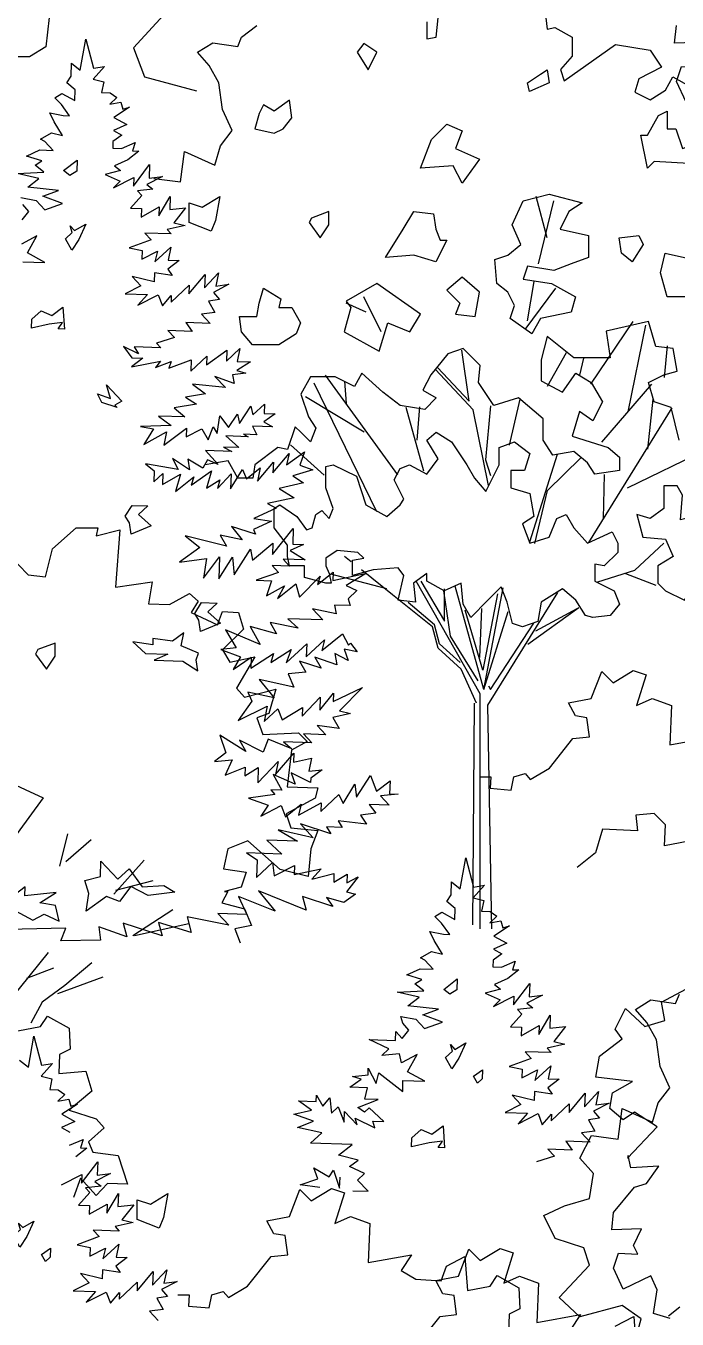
# Model space of a CAD drawing. Header units: inches. Extents: x -11 to 128, y 7 to 56.
# Drawn here: x 23.625 to 23.979, y 22.607 to 23.309 of the extents above; entities that cross this region are included whole.
import ezdxf

# ---------------------------------------------------------------- set-up
doc = ezdxf.new("R2010")
doc.units = ezdxf.units.IN
doc.header["$MEASUREMENT"] = 0
doc.layers.add('CAY', color=94, linetype='Continuous')
doc.layers.add('CAY-3', color=61, linetype='Continuous')
picture_1 = doc.add_image_def('image1.jpg', size_in_pixel=(1680, 1093))

# ---------------------------------------------------------------- blocks, each defined once
blk = doc.blocks.new('A$C76451831')
at = {"layer": 'CAY'}
for p, q in [((5943, 1269.4), (5949.7, 1306.8)), ((5949.7, 1306.8), (5958.9, 1271.5)), ((5931.9, 1262.1), (5932.4, 1277.9)), ((5932.4, 1277.9), (5943, 1269.4)), ((5972.1, 1273.8), (5958.5, 1258.4)), ((5958.9, 1271.5), (5972.1, 1273.8)), ((5926.6, 1254.1), (5931.9, 1262.1)), ((5936.7, 1245.6), (5926.6, 1254.1)), ((5958.5, 1258.4), (5971.5, 1255.2)), ((5971.5, 1255.2), (5968.8, 1242.2)), ((4269.3, 1246.1), (4228, 1201.2)), ((4594.3, 1214.4), (4596.6, 1237.6)), ((4725.9, 1244.3), (4728.3, 1223.9)), ((5912.4, 1236), (5920.7, 1241.1)), ((5920.7, 1241.1), (5936.3, 1232.4)), ((5936.3, 1232.4), (5936.7, 1245.6)), ((5968.8, 1242.2), (5979.2, 1241.8)), ((5987.1, 1236.1), (5978.7, 1228.2)), ((5979.2, 1241.8), (5987.1, 1236.1)), ((4358.8, 1214.4), (4377.3, 1228.2)), ((4582.9, 1232.9), (4582.9, 1212.1)), ((4728.3, 1223.9), (4737.7, 1225.8)), ((4737.7, 1225.8), (4758.6, 1214.4)), ((5920.2, 1227.6), (5912.4, 1236)), ((5930.2, 1214.1), (5920.2, 1227.6)), ((5978.7, 1228.2), (5991.9, 1230.5)), ((6002.6, 1224.7), (5983.6, 1212.2)), ((5991.9, 1230.5), (5994.4, 1222.3)), ((5994.4, 1222.3), (6002.6, 1224.7)), ((4305.7, 1196), (4324.2, 1207.4)), ((4324.2, 1207.4), (4354.1, 1203)), ((4354.1, 1203), (4358.8, 1214.4)), ((4582.9, 1212.1), (4594.3, 1214.4)), ((4749.1, 1161.4), (4811.2, 1205.4)), ((4758.6, 1214.4), (4758.6, 1191.2)), ((4811.2, 1205.4), (4852.9, 1198.3)), ((5906.3, 1217.6), (5922.5, 1214.3)), ((5911.3, 1206.6), (5906.3, 1217.6)), ((5921.6, 1190.3), (5911.3, 1206.6)), ((5922.5, 1214.3), (5930.2, 1214.1)), ((5983.6, 1212.2), (5999.1, 1203.5)), ((4228, 1201.2), (4241.6, 1166.4)), ((4319.5, 1179.8), (4305.7, 1196)), ((4758.6, 1191.2), (4744.4, 1175.1)), ((4852.9, 1198.3), (4866.7, 1177.9)), ((5894.8, 1185.8), (5908.2, 1193.5)), ((5908.2, 1193.5), (5921.6, 1190.3)), ((5993.3, 1190.6), (5982.6, 1182.8)), ((5999.1, 1203.5), (5983, 1196.4)), ((5983, 1196.4), (5993.3, 1190.6)), ((4331.3, 1159), (4319.5, 1179.8)), ((4744.4, 1175.1), (4749.1, 1161.4)), ((4866.7, 1177.9), (4839.1, 1163.7)), ((5900.1, 1182.9), (5894.8, 1185.8)), ((5910.1, 1172.2), (5900.1, 1182.9)), ((5982.6, 1182.8), (5982.3, 1175.1)), ((5982.3, 1175.1), (5992.7, 1174.7)), ((5992.7, 1174.7), (6009.3, 1181.8)), ((6009.3, 1181.8), (6006.2, 1171.5)), ((4241.6, 1166.4), (4304.1, 1149.3)), ((4335.6, 1126.7), (4331.3, 1159)), ((4839.1, 1163.7), (4834.4, 1147.6)), ((4871.4, 1149.9), (4880.4, 1166.1)), ((4880.4, 1166.1), (4901.2, 1154.7)), ((5878.2, 1165.1), (5894.3, 1172.7)), ((5896.6, 1159.5), (5878.2, 1165.1)), ((5888.2, 1154.3), (5896.6, 1159.5)), ((5894.3, 1172.7), (5910.1, 1172.2)), ((6000.4, 1160.8), (5984.3, 1153.7)), ((6013.9, 1171.3), (6000.4, 1160.8)), ((6006.2, 1171.5), (6013.9, 1171.3)), ((4834.4, 1147.6), (4852.9, 1138.5)), ((4852.9, 1138.5), (4871.4, 1149.9)), ((5866.6, 1144.2), (5898.8, 1145.8)), ((5893.1, 1138.3), (5866.6, 1144.2)), ((5898.8, 1145.8), (5888.2, 1154.3)), ((5991.8, 1148), (5973, 1143.2)), ((5973, 1143.2), (5991.3, 1134.9)), ((5984.3, 1153.7), (5991.8, 1148)), ((6007.4, 1128.9), (6026.9, 1154.9)), ((6026.9, 1154.9), (6026.3, 1138.6)), ((4347.4, 1101.2), (4335.6, 1126.7)), ((5879.6, 1127.9), (5893.1, 1138.3)), ((5916.6, 1123.9), (5879.6, 1127.9)), ((5983.3, 1127), (6007.8, 1139.3)), ((5991.3, 1134.9), (5983.3, 1127)), ((6007.8, 1139.3), (6007.4, 1128.9)), ((6042.3, 1140.8), (6023.3, 1131)), ((6023.3, 1131), (6030.9, 1125.3)), ((6026.3, 1138.6), (6042.3, 1140.8)), ((5435.2, 1102.7), (5443.6, 1115.3)), ((5443.6, 1115.3), (5470, 1100.6)), ((5871, 1115), (5889.4, 1111.7)), ((5873.4, 1106.8), (5871, 1115)), ((5889.4, 1111.7), (5899.9, 1100.4)), ((5897.8, 1116.8), (5916.6, 1123.9)), ((5921.5, 1107.8), (5897.8, 1116.8)), ((6017.4, 1117.6), (6003.8, 1102.2)), ((6030.9, 1125.3), (6012.2, 1123.3)), ((6012.2, 1123.3), (6017.4, 1117.6)), ((6037.9, 1092.9), (6051.8, 1116.4)), ((6051.8, 1116.4), (6051.3, 1100.6)), ((4333.2, 1082.7), (4347.4, 1101.2)), ((5407.8, 1097.4), (5435.2, 1102.7)), ((5470, 1100.6), (5471.1, 1075.2)), ((5864.5, 1085.8), (5864.9, 1096.7)), ((5864.9, 1096.7), (5872.8, 1088.2)), ((5872.8, 1088.2), (5880.8, 1098.4)), ((5880.8, 1098.4), (5873.4, 1106.8)), ((5899.9, 1100.4), (5921.5, 1107.8)), ((6003.8, 1102.2), (6016.9, 1101.8)), ((6016.5, 1091.4), (6038.3, 1103.8)), ((6016.9, 1101.8), (6016.5, 1091.4)), ((6038.3, 1103.8), (6037.9, 1092.9)), ((6051.3, 1100.6), (6070.4, 1102.6)), ((6070.4, 1102.6), (6056.2, 1084.5)), ((4326.6, 1059.5), (4333.2, 1082.7)), ((5420.6, 1053.6), (5427.3, 1091)), ((5427.3, 1091), (5436.5, 1055.8)), ((5856.5, 1075.7), (5832.8, 1086.9)), ((5832.8, 1086.9), (5864.5, 1085.8)), ((6069.6, 1081.4), (6048.2, 1076.7)), ((6056.2, 1084.5), (6069.6, 1081.4)), ((4284.9, 1039.1), (4289.6, 1076)), ((4289.6, 1076), (4326.6, 1059.5)), ((5458.4, 1068.9), (5457.3, 1045.7)), ((5471.1, 1075.2), (5458.4, 1068.9)), ((5848, 1067.8), (5856.5, 1075.7)), ((5869.4, 1069.8), (5848, 1067.8)), ((5871.7, 1058.8), (5869.4, 1069.8)), ((5890.7, 1069), (5871.7, 1058.8)), ((5879.1, 1048.1), (5890.7, 1069)), ((6028.7, 1064.2), (6002.1, 1054.3)), ((6053, 1071.1), (6021.3, 1072.2)), ((6021.3, 1072.2), (6028.7, 1064.2)), ((6048.2, 1076.7), (6053, 1071.1)), ((5410, 1062.2), (5420.6, 1053.6)), ((5449.8, 1058.1), (5436.1, 1042.7)), ((5436.5, 1055.8), (5449.8, 1058.1)), ((5457.3, 1045.7), (5490, 1048.9)), ((5490, 1048.9), (5497.4, 1024.6)), ((5831.4, 1044.3), (5831.6, 1052.5)), ((5831.6, 1052.5), (5841.4, 1033.6)), ((6002.1, 1054.3), (6017.8, 1051)), ((6017.8, 1051), (6017.5, 1040.6)), ((6017.5, 1040.6), (6036.4, 1050.3)), ((6033.2, 1037.3), (6052.4, 1055.2)), ((6036.4, 1050.3), (6033.2, 1037.3)), ((6052.4, 1055.2), (6049.1, 1039.5)), ((4252.7, 1043.4), (4284.9, 1039.1)), ((5436.1, 1042.7), (5449.1, 1039.5)), ((5449.1, 1039.5), (5446.4, 1026.4)), ((5809.5, 1029.2), (5823, 1039.2)), ((5812.7, 1042.3), (5831.4, 1044.3)), ((5823, 1039.2), (5812.7, 1042.3)), ((5841.4, 1033.6), (5844.6, 1046.6)), ((5844.6, 1046.6), (5873.3, 1024.3)), ((5873.3, 1024.3), (5873.7, 1037.4)), ((5873.7, 1037.4), (5900, 1036.5)), ((5900, 1036.5), (5879.1, 1048.1)), ((6062.7, 1039), (6048.8, 1028.6)), ((6049.1, 1039.5), (6062.7, 1039)), ((4728.3, 971.5), (4715.1, 1021.6)), ((5446.4, 1026.4), (5456.8, 1026.1)), ((5464.8, 1020.4), (5456.3, 1012.5)), ((5456.8, 1026.1), (5464.8, 1020.4)), ((5497.4, 1024.6), (5470, 1001.4)), ((5768.6, 1012.1), (5768.9, 1019.8)), ((5768.9, 1019.8), (5776.6, 1006.4)), ((5830.8, 1028.5), (5809.5, 1029.2)), ((5827.6, 1015), (5830.8, 1028.5)), ((6005.9, 1019.7), (6016.3, 1008.4)), ((6032.4, 1013.3), (6005.9, 1019.7)), ((6032.8, 1024.2), (6032.4, 1013.3)), ((6053.9, 1020.7), (6032.8, 1024.2)), ((6048.8, 1028.6), (6053.9, 1020.7)), ((6074.5, 998.7), (6093.9, 1022)), ((6093.3, 1005.7), (6110.2, 1024.2)), ((6093.9, 1022), (6093.3, 1005.7)), ((6110.2, 1024.2), (6107, 1008)), ((4717.8, 939.8), (4736.3, 1016.3)), ((5456.3, 1012.5), (5469.5, 1014.7)), ((5480.2, 1008.9), (5461.2, 996.5)), ((5469.5, 1014.7), (5472, 1006.5)), ((5470, 1001.4), (5502.7, 990.9)), ((5472, 1006.5), (5480.2, 1008.9)), ((5741.8, 996.7), (5763.2, 1001.4)), ((5747.3, 1012.8), (5768.6, 1012.1)), ((5763.2, 1001.4), (5747.3, 1012.8)), ((5776.6, 1006.4), (5785.1, 1016.5)), ((5785.1, 1016.5), (5787.1, 997.8)), ((5787.1, 997.8), (5795.1, 1005.7)), ((5795.1, 1005.7), (5802.6, 986.9)), ((5819.1, 1004.9), (5843.5, 1014.5)), ((5827.1, 999.2), (5819.1, 1004.9)), ((5832.7, 1004.4), (5827.1, 999.2)), ((5843.5, 1014.5), (5827.6, 1015)), ((5850.7, 987.9), (5832.7, 1004.4)), ((6016.3, 1008.4), (5997.4, 998.7)), ((6052.8, 988.6), (6074.8, 1009.1)), ((6074.8, 1009.1), (6074.5, 998.7)), ((6122.9, 1010.1), (6104, 1000.4)), ((6107, 1008), (6122.9, 1010.1)), ((5476.8, 987.8), (5460.6, 980.6)), ((5461.2, 996.5), (5476.8, 987.8)), ((5502.7, 990.9), (5512.2, 980.3)), ((5765.5, 988.2), (5741.8, 996.7)), ((5746.2, 980.7), (5765.5, 988.2)), ((5802.6, 986.9), (5803.1, 1000)), ((5803.1, 1000), (5818.4, 983.6)), ((5818.4, 983.6), (5815.9, 991.8)), ((5815.9, 991.8), (5839.5, 980.1)), ((5839.5, 980.1), (5837.1, 988.4)), ((5837.1, 988.4), (5850.7, 987.9)), ((5997.4, 998.7), (6024.1, 997.7)), ((6024.1, 997.7), (6012.8, 985)), ((6012.8, 985), (6037.3, 997.3)), ((6037.3, 997.3), (6042.2, 983.9)), ((6042.2, 983.9), (6053.1, 996.7)), ((6053.1, 996.7), (6052.8, 988.6)), ((6111.4, 992), (6098.2, 989.7)), ((6098.2, 989.7), (6105.9, 976.3)), ((6104, 1000.4), (6111.4, 992)), ((5460.6, 980.6), (5470.9, 974.8)), ((5512.2, 980.3), (5493.2, 963.4)), ((5775.4, 974.2), (5746.2, 980.7)), ((5761.9, 961.5), (5775.4, 974.2)), ((6105.9, 976.3), (6089.5, 974.1)), ((6089.5, 974.1), (6099.9, 962.9)), ((5470.3, 959), (5486.9, 966.1)), ((5491.5, 955.5), (5478, 945.1)), ((5486.9, 966.1), (5483.8, 955.8)), ((5483.8, 955.8), (5491.5, 955.5)), ((5493.2, 963.4), (5498.5, 950.8)), ((5812.1, 959.8), (5761.9, 961.5)), ((5795.8, 947.2), (5812.1, 959.8)), ((6070.5, 963.9), (6078.3, 953.2)), ((6099.9, 962.9), (6070.5, 963.9)), ((5485, 913.1), (5504.5, 939.2)), ((5498.5, 950.8), (5529.1, 946.6)), ((5504.5, 939.2), (5503.9, 922.9)), ((5529.1, 946.6), (5540.7, 911.8)), ((5819.6, 940.9), (5795.8, 947.2)), ((5808.9, 933.2), (5819.6, 940.9)), ((6056.8, 945.8), (6035.2, 938.9)), ((6078.3, 953.2), (6048.9, 954.2)), ((6048.9, 954.2), (6056.8, 945.8)), ((5460.9, 911.2), (5485.4, 923.5)), ((5485.4, 923.5), (5485, 913.1)), ((5519.9, 925), (5501, 915.3)), ((5503.9, 922.9), (5519.9, 925)), ((5770.8, 918.6), (5765.8, 931.9)), ((5765.8, 931.9), (5784.4, 920.9)), ((5784.4, 920.9), (5789.7, 928.8)), ((5789.7, 928.8), (5797.1, 907.3)), ((5827.2, 924.8), (5808.9, 933.2)), ((5818.7, 916.9), (5827.2, 924.8)), ((4701.9, 860.6), (4738.9, 910.7)), ((4704.6, 871.1), (4712.5, 918.7)), ((5483.7, 919.1), (5475.3, 895.9)), ((5502.7, 898.1), (5483.7, 919.1)), ((5508.5, 909.6), (5489.8, 907.5)), ((5489.8, 907.5), (5495.1, 901.9)), ((5501, 915.3), (5508.5, 909.6)), ((5516.4, 912.8), (5502.7, 898.1)), ((5540.7, 911.8), (5516.4, 912.8)), ((5749.2, 911.2), (5770.8, 918.6)), ((5773.1, 908.1), (5749.2, 911.2)), ((5797.1, 907.3), (5797.6, 920.4)), ((5831.4, 903.4), (5818.7, 916.9)), ((4509.3, 881.7), (4485.5, 892.2)), ((4527.8, 857.9), (4506.6, 900.2)), ((5495.1, 901.9), (5481.4, 886.5)), ((5515.5, 877.1), (5529.5, 900.7)), ((5529.5, 900.7), (5528.9, 884.8)), ((5812.9, 904), (5831.4, 903.4)), ((5481.4, 886.5), (5494.5, 886)), ((5494.1, 875.6), (5515.9, 888)), ((5494.5, 886), (5494.1, 875.6)), ((5515.9, 888), (5515.5, 877.1)), ((5528.9, 884.8), (5548, 886.9)), ((5548, 886.9), (5533.8, 868.8)), ((4781, 794.5), (4832.5, 870.4)), ((4850.9, 870.4), (4799.8, 858.6)), ((4826.2, 761), (4847.8, 865.6)), ((4860, 840.1), (4850.9, 870.4)), ((5547.3, 865.6), (5525.8, 860.9)), ((5525.8, 860.9), (5530.6, 855.3)), ((5533.8, 868.8), (5547.3, 865.6)), ((4728.3, 851.9), (4721.2, 824)), ((4760.5, 826.3), (4728.3, 851.9)), ((4799.8, 858.6), (4804.6, 826.3)), ((5506.3, 848.5), (5479.7, 838.5)), ((5498.9, 856.4), (5506.3, 848.5)), ((5530.6, 855.3), (5498.9, 856.4)), ((4608.4, 831), (4587.6, 805.5)), ((4626.9, 837.7), (4608.4, 831)), ((4634, 774), (4625.3, 835.7)), ((4647.3, 816.9), (4626.9, 837.7)), ((4728.6, 791.9), (4751.7, 832.8)), ((4880.8, 837.7), (4860, 840.1)), ((4870.1, 802.5), (4874.1, 840.9)), ((4885.5, 810.2), (4880.8, 837.7)), ((5479.7, 838.5), (5495.4, 835.2)), ((5495.4, 835.2), (5495.1, 824.8)), ((5495.1, 824.8), (5514, 834.6)), ((5510.8, 821.5), (5530, 839.5)), ((5514, 834.6), (5510.8, 821.5)), ((5530, 839.5), (5526.8, 823.7)), ((4595.8, 814.5), (4634, 774)), ((4645.4, 796.4), (4647.3, 816.9)), ((4721.2, 824), (4721.2, 798.4)), ((4804.6, 826.3), (4760.5, 826.3)), ((4768, 805.1), (4772.9, 825.9)), ((5540.3, 823.2), (5526.4, 812.8)), ((5526.8, 823.7), (5540.3, 823.2)), ((4442.1, 803.1), (4430.3, 782.3)), ((4472, 803.1), (4442.1, 803.1)), ((4547.7, 684.5), (4460.2, 805.1)), ((4495.2, 791.7), (4472, 803.1)), ((4504.2, 807.8), (4495.2, 791.7)), ((4529.8, 784.6), (4504.2, 807.8)), ((4587.6, 805.5), (4578.1, 787)), ((4638.7, 763.4), (4593.5, 812.2)), ((4721.2, 798.4), (4746.8, 784.6)), ((4746.8, 784.6), (4762.9, 807.8)), ((4762.9, 807.8), (4781.4, 796.4)), ((4850.9, 796.4), (4869.4, 805.5)), ((4869.4, 805.5), (4885.5, 810.2)), ((5510, 797.5), (5483.5, 803.9)), ((5483.5, 803.9), (5494, 792.7)), ((5510.4, 808.4), (5510, 797.5)), ((5531.5, 805), (5510.4, 808.4)), ((5526.4, 812.8), (5531.5, 805)), ((5552.1, 782.9), (5571.5, 806.3)), ((5570.9, 790), (5587.9, 808.4)), ((5571.5, 806.3), (5570.9, 790)), ((5587.9, 808.4), (5584.6, 792.2)), ((4522.3, 639.8), (4446.8, 795.6)), ((4485.8, 770.9), (4483.8, 797.9)), ((4550.6, 768.5), (4529.8, 784.6)), ((4578.1, 787), (4594.3, 777.9)), ((4663.8, 768.5), (4645.4, 796.4)), ((4781.4, 796.4), (4795.5, 773.2)), ((4794.3, 724.1), (4854.9, 794.5)), ((4857.6, 773.2), (4850.9, 796.4)), ((5494, 792.7), (5475, 782.9)), ((5475, 782.9), (5501.7, 782)), ((5530.4, 772.8), (5552.4, 793.3)), ((5552.4, 793.3), (5552.1, 782.9)), ((5600.5, 794.4), (5581.6, 784.6)), ((5581.6, 784.6), (5589, 776.2)), ((5584.6, 792.2), (5600.5, 794.4)), ((4430.3, 782.3), (4439.8, 754.7)), ((4507, 736.3), (4436.2, 779.1)), ((4580.5, 763.8), (4550.6, 768.5)), ((4571.1, 726.8), (4574.5, 766.9)), ((4594.3, 777.9), (4580.5, 763.8)), ((4659.9, 768.1), (4654, 702.8)), ((4693.7, 777.9), (4663.8, 768.5)), ((4682.7, 720.5), (4695.7, 776.4)), ((4723.6, 752.4), (4693.7, 777.9)), ((4795.5, 773.2), (4783.7, 750)), ((4850.1, 715.8), (4856.4, 776.4)), ((4878.5, 766.1), (4857.6, 773.2)), ((5501.7, 782), (5490.4, 769.2)), ((5490.4, 769.2), (5514.9, 781.5)), ((5514.9, 781.5), (5519.8, 768.2)), ((5519.8, 768.2), (5530.7, 781)), ((5530.7, 781), (5530.4, 772.8)), ((5589, 776.2), (5575.8, 773.9)), ((5575.8, 773.9), (5583.5, 760.5)), ((4439.8, 754.7), (4448.8, 741)), ((4579.1, 689), (4557.9, 766.3)), ((4657.5, 671.8), (4638.7, 763.4)), ((4723.6, 726.8), (4723.6, 752.4)), ((4767.6, 761.4), (4758.6, 731.5)), ((4783.7, 750), (4767.6, 761.4)), ((4778.7, 602.9), (4879.6, 765.8)), ((4887.9, 726.8), (4878.5, 766.1)), ((5583.5, 760.5), (5567.1, 758.4)), ((5567.1, 758.4), (5577.6, 747.1)), ((4423.7, 742.9), (4414.2, 715.4)), ((4430.3, 736.3), (4423.7, 742.9)), ((4442.1, 724.5), (4430.3, 736.3)), ((4448.8, 741), (4442.1, 724.5)), ((4458.8, 684.4), (4417.8, 720.8)), ((4735.4, 708.3), (4723.6, 726.8)), ((4758.6, 731.5), (4802.2, 717.8)), ((4402.8, 717.8), (4374.9, 696.9)), ((4414.2, 715.4), (4402.8, 717.8)), ((4707.6, 603.7), (4740.9, 709.9)), ((4728.7, 665.9), (4769.2, 705.2)), ((4760.5, 713.1), (4735.4, 708.3)), ((4777, 699.3), (4760.5, 713.1)), ((4802.2, 717.8), (4816, 706)), ((4816, 706), (4816, 689.9)), ((4825.4, 669), (4921.3, 715.4)), ((4342.7, 701.7), (4314.8, 696.9)), ((4354.1, 680.8), (4342.7, 701.7)), ((4374.9, 696.9), (4372.6, 680.8)), ((4654, 702.8), (4659.9, 684)), ((4786.1, 685.5), (4777, 699.3)), ((4816, 689.9), (4786.1, 685.5)), ((4372.6, 680.8), (4354.1, 680.8)), ((4796.7, 631.7), (4797.9, 685.1)), ((4713.4, 601.8), (4728.7, 665.9)), ((4834.4, 569.5), (4869.4, 602.2)), ((4491.5, 579.5), (4483.4, 586)), ((4534.5, 546.7), (4466.9, 564.4)), ((4541.2, 539.6), (4503.7, 569.7)), ((4789.6, 555.4), (4834.4, 569.5)), ((4823, 565.2), (4860, 551.4)), ((4647.3, 419.7), (4569.9, 556)), ((4575.8, 556.2), (4604.1, 507.8)), ((4651.6, 424.8), (4617.3, 549.9)), ((4651.6, 424.8), (4675, 548.1)), ((4589.9, 500.7), (4541.2, 539.6)), ((4602.9, 544.4), (4611.2, 489.7)), ((4604.1, 507.8), (4604.1, 546.7)), ((4668.2, 540.8), (4650.5, 448.4)), ((4656.8, 405.9), (4741.3, 542.4)), ((4592.3, 503.1), (4560.4, 530.2)), ((4650.5, 448.4), (4629.2, 520.8)), ((4646.9, 463.7), (4649.3, 523.1)), ((4651.6, 424.8), (4681.2, 519.2)), ((4705.1, 479.9), (4766.8, 524.3)), ((4714.5, 496), (4764.5, 523.1)), ((4596.6, 475.1), (4589.9, 500.7)), ((4598.2, 480.3), (4592.3, 503.1)), ((4659.9, 424.8), (4712.2, 505.4)), ((4611.2, 489.7), (4644.6, 435.4)), ((4624.5, 449.6), (4596.6, 475.1)), ((4623.3, 457.8), (4598.2, 480.3)), ((4643, 408.3), (4624.5, 449.6)), ((4657.5, 429.5), (4659.9, 424.8)), ((4638.3, 140.1), (4640.6, 408.3)), ((4647.3, 135.4), (4647.3, 419.7)), ((4661.5, 135.4), (4656.8, 405.9))]:
    blk.add_line(p, q, dxfattribs=at)
for points in [[(4953.2, 1099.5), (4933.2, 1105.8), (4937.4, 1134.3), (4930, 1151.2), (4896.3, 1135.4), (4884.7, 1160.7), (4891, 1178.6), (4914.2, 1177.5), (4908.9, 1188.1), (4918.4, 1208.1), (4882.5, 1207.1), (4884.7, 1228.2)], [(5397.2, 1673.2), (5420.4, 1649), (5441.5, 1646.9), (5450, 1680.6), (5478.4, 1705.9), (5504.8, 1705.9), (5502.7, 1696.5), (5531.2, 1703.8), (5525.9, 1634.2), (5570.2, 1640.6), (5566, 1614.2), (5591.3, 1613.1), (5615.5, 1626.8), (5626.1, 1617.3), (5617.7, 1603.6), (5649.3, 1588.9), (5655.6, 1604.7), (5674.6, 1603.6), (5680.9, 1583.6), (5655.6, 1558.3), (5664.1, 1543.5), (5694.7, 1549.8), (5672.5, 1511.9), (5682, 1501.3), (5720, 1510.8), (5711.5, 1481.3), (5696.8, 1476), (5704.1, 1456), (5747.4, 1458.1), (5757.9, 1447.5), (5738.9, 1437), (5733.7, 1392.7), (5770.6, 1391.6), (5767.4, 1379), (5732.6, 1360), (5737.9, 1343.1), (5770.6, 1340), (5762.2, 1317.8), (5759, 1284.1), (5725.2, 1292.5), (5686.2, 1327.3), (5662, 1317.8), (5656.7, 1293.6), (5684.1, 1289.3), (5677.8, 1271.4), (5657.7, 1266.1), (5662, 1266.1), (5654.6, 1252.4), (5682, 1245), (5690.4, 1225), (5670.4, 1220.8), (5676.7, 1203.9)], [(530, 749.3), (509.9, 755.6), (514.2, 784.1), (506.8, 800.9), (473, 785.1), (461.4, 810.4), (467.7, 828.4), (490.9, 827.3), (485.7, 837.9), (495.2, 857.9), (459.3, 856.8), (461.4, 877.9), (486.7, 908.5), (501.5, 912.7), (516.3, 933.8), (482.5, 931.7), (479.3, 946.5), (478.3, 943.3), (514.2, 981.3), (486.7, 999.2), (473, 989.7), (457.2, 1003.4), (460.4, 1022.4), (484.6, 1036.1), (440.3, 1041.4), (444.5, 1066.7), (472, 1087.8), (463.5, 1099.4), (476.2, 1124.7), (499.4, 1102.6), (523.6, 1110), (519.4, 1132.1), (549, 1147.9)], [(5467.9, 1335.7), (5458.4, 1296.7)], [(5496.4, 1328.4), (5465.8, 1302)], [(5560.7, 1304.1), (5523.8, 1263)], [(5571.3, 1278.8), (5525.9, 1267.2)], [(5595.5, 1244), (5547, 1212.3)], [(5614.5, 1227.1), (5549.1, 1212.3)], [(4094.4, 942.4), (4120.7, 941.5), (4099.8, 953.1), (4111.4, 974), (4092.5, 963.8)], [(4093.5, 993.3), (4101.6, 1003.4), (4094.2, 1011.8)], [(4091.7, 1020.1), (4110.2, 1016.7), (4120.7, 1005.5), (4142.2, 1012.9), (4118.5, 1021.8), (4137.3, 1028.9), (4100.3, 1032.9), (4113.8, 1043.3), (4087.3, 1049.2), (4119.5, 1050.8), (4109, 1059.4), (4117.3, 1064.5), (4098.9, 1070.1), (4115, 1077.7), (4130.9, 1077.2), (4120.8, 1088), (4115.5, 1090.9), (4128.9, 1098.6), (4142.4, 1095.4), (4132.1, 1111.6), (4127, 1122.6), (4143.2, 1119.4), (4150.9, 1119.1), (4141, 1132.6), (4133.1, 1141), (4141.4, 1146.2), (4157, 1137.5), (4157.5, 1150.6), (4147.3, 1159.1), (4152.6, 1167.1), (4153.1, 1182.9), (4163.7, 1174.4), (4170.5, 1211.8), (4179.7, 1176.6), (4192.9, 1178.8), (4179.2, 1163.4), (4192.2, 1160.3), (4189.5, 1147.2), (4199.9, 1146.8), (4207.9, 1141.1), (4199.4, 1133.3), (4212.7, 1135.5), (4215.1, 1127.3), (4223.3, 1129.7), (4204.3, 1117.2), (4219.9, 1108.5), (4203.8, 1101.4), (4214, 1095.6), (4203.3, 1087.8), (4203, 1080.1), (4213.4, 1079.7), (4230, 1086.9), (4226.9, 1076.5), (4234.6, 1076.3), (4221.1, 1065.9), (4205, 1058.7), (4212.5, 1053), (4193.8, 1048.2), (4212, 1039.9), (4204.1, 1032), (4228.5, 1044.3), (4228.1, 1033.9), (4247.6, 1060), (4247.1, 1043.7), (4263, 1045.8), (4244.1, 1036.1), (4251.6, 1030.3), (4232.9, 1028.3), (4238.2, 1022.7), (4224.5, 1007.3), (4237.6, 1006.8), (4237.3, 996.4), (4259, 1008.8), (4258.6, 997.9), (4272.6, 1021.5), (4272, 1005.6), (4291.1, 1007.7), (4276.9, 989.6), (4290.4, 986.4), (4268.9, 981.7), (4273.7, 976.1), (4242, 977.2), (4249.5, 969.2), (4222.8, 959.3), (4238.6, 956), (4238.2, 945.6), (4257.1, 955.4), (4254, 942.3), (4273.2, 960.2), (4269.9, 944.5), (4283.5, 944), (4269.5, 933.6), (4274.7, 925.7), (4253.5, 929.2), (4253.1, 918.3), (4226.6, 924.7), (4237.1, 913.4), (4218.2, 903.7), (4244.9, 902.7), (4233.5, 890), (4258, 902.3), (4263, 889), (4273.8, 901.7), (4273.5, 893.6), (4295.6, 914.1), (4295.2, 903.7), (4314.6, 927.1), (4314, 910.8), (4331, 929.2), (4327.7, 913), (4343.6, 915.2), (4324.7, 905.4), (4332.1, 897), (4318.9, 894.7), (4326.6, 881.3), (4310.2, 879.2), (4320.7, 867.9), (4291.3, 868.9), (4299.1, 858.2), (4269.6, 859.3), (4277.5, 850.8), (4256, 843.9), (4261.2, 838.3), (4229.1, 839.4), (4234.2, 831), (4215.9, 839.8), (4225.9, 826.3), (4239.5, 825.9), (4225.5, 815.5), (4260.6, 822.4), (4254.9, 814.4), (4273.8, 821.9), (4270.8, 813.9), (4297.8, 823.8), (4297.4, 810.2), (4316.6, 828.2), (4316.2, 817.7), (4340.9, 835.5), (4340.4, 822.3), (4356.8, 837.6), (4353.5, 821.9), (4369.8, 821.3), (4353.1, 811), (4363.9, 807.9), (4348, 805.8), (4349.9, 795.3), (4326.6, 803.8), (4339.3, 790.2), (4299.5, 794.3), (4315, 782.9), (4290.8, 778.7), (4304.1, 770.1), (4277.2, 765.6), (4290, 754.7), (4258.3, 755.8), (4273.8, 744.4), (4236.6, 743), (4252.3, 740.2), (4240.8, 721.6), (4268.1, 736.9), (4264.8, 720.7), (4292.2, 741.1), (4291.9, 730.6), (4310.8, 740.4), (4318.5, 727), (4324.5, 742.7), (4329.2, 734.8), (4332.6, 756), (4343, 742), (4354, 757.9), (4356.3, 747), (4370.2, 767.8), (4372.6, 757.3), (4386.6, 770), (4386.2, 759.1), (4399.3, 758.6), (4385.9, 748.7), (4396.1, 742.9), (4372.1, 743.7), (4377.2, 733.1), (4361.3, 733.7), (4366.6, 730.8), (4339.9, 731.7), (4355.3, 717.6), (4336.8, 718.2), (4347, 712.9), (4315.3, 714), (4330.6, 697.1), (4317.6, 703), (4311.9, 692.8), (4293.7, 703.8), (4295.9, 690.6), (4275.1, 704.5), (4282.3, 691.1), (4242.7, 697.9), (4253.3, 689.4), (4252.8, 676.3), (4263.6, 686.3), (4263.1, 673.2), (4284.9, 685.6), (4279.1, 664.5), (4301.1, 682.3), (4298, 672), (4322.6, 689.7), (4316.4, 668.6), (4332.6, 678.5), (4329.6, 668.1), (4346.1, 686.1), (4345.4, 667.6), (4359.8, 691.1), (4364.9, 680), (4381.2, 693.1), (4377.9, 676.9), (4397.3, 700.2), (4396.8, 687.1), (4416.2, 710.4), (4413, 696.9), (4434.9, 712.5), (4429.3, 696.4), (4445, 690.8), (4420.7, 683.5), (4433.6, 674.9), (4404.3, 668.2), (4422.5, 656.7), (4390.1, 650.1), (4400.8, 644.3), (4373.6, 631.7), (4394.8, 628.7), (4373.2, 618.6), (4375.7, 613), (4346.5, 622.2), (4359.6, 605.9), (4333, 611.8), (4340.7, 598.4), (4290.4, 611), (4308.5, 596.8), (4283.9, 579.1), (4316.2, 583.4), (4312.6, 559.5), (4332.1, 585.5), (4331.2, 558.8), (4348, 585), (4349.9, 563.6), (4369.6, 594.7), (4371.9, 581.4), (4396.6, 601.9), (4396.1, 588.3), (4421.2, 619.6), (4420.6, 601), (4433.7, 600.6), (4417.6, 593), (4435.8, 581.9), (4409.1, 582.8), (4416.9, 574.4), (4395.7, 575.2), (4403.5, 566.7), (4376.5, 557.2), (4395, 556.6), (4388.9, 538.2), (4410.7, 550.6), (4402.4, 535), (4424.3, 552.8), (4428.8, 536.8), (4453.7, 562.3), (4450.6, 551.9), (4469.7, 567.1), (4469.3, 556.7), (4510, 565.7), (4485.4, 550.7), (4498.4, 544.8), (4487.6, 534.8), (4490, 526.5), (4471, 527.2), (4473.4, 516.7), (4444.6, 522.7), (4457.2, 509.1), (4414.7, 510.6), (4427.4, 499.2), (4393.2, 505.9), (4400.9, 492.5), (4369.1, 501.3), (4381.4, 479.5), (4339.5, 497.3), (4352.3, 475.6), (4333.6, 473.5), (4357.4, 464.5), (4348.7, 449), (4370.5, 464.1), (4370, 450.9), (4397.4, 468.6), (4394.3, 457.8), (4418.8, 473.3), (4412.8, 457.1), (4437.7, 480.3), (4437.1, 464.5), (4459.1, 485), (4455.9, 472), (4480.7, 492.4), (4488.3, 478.5), (4490.7, 481.2), (4498.5, 470.5), (4482.7, 473.7), (4487.7, 460), (4471.7, 468.7), (4473.9, 455), (4447.5, 464.1), (4455.2, 450.7), (4428.8, 459.3), (4436.5, 445.9), (4415.1, 443.9), (4422.2, 427.8), (4380, 437), (4398.2, 415), (4366.3, 421.6), (4371.3, 411), (4354.7, 387.5), (4389.7, 404.9), (4386.3, 386.4), (4402.7, 401.7), (4407.7, 388.4), (4432.3, 403.4), (4431.9, 392.6), (4454, 415.8), (4453.4, 400), (4470, 420.7), (4469.7, 410.3), (4505.2, 427.6), (4477.4, 399.1), (4490.4, 396), (4469, 391.3), (4476.7, 377.8), (4450.1, 381.5), (4460.6, 370.2), (4433.8, 371.2), (4443.9, 360.4), (4409.5, 361.6), (4419.6, 353.1), (4391, 365), (4385, 349.3), (4356.1, 363.5), (4363.8, 350.1), (4332.7, 369.7), (4339.7, 348.2), (4326.2, 337.8), (4347.6, 339.7), (4338.8, 321.5), (4363.1, 331), (4362.7, 320.6), (4379, 330.5), (4378.3, 311.9), (4403.2, 337.8), (4400, 322), (4422.2, 348), (4421.8, 337.1), (4443.2, 341.8), (4440, 326.1), (4456.3, 327.8), (4442.4, 317.8), (4442.2, 312.4), (4418.6, 324.1), (4423.6, 310.3), (4397.2, 322.1), (4407.5, 303.2), (4394.3, 303.7), (4399.1, 298), (4367.2, 293.7), (4391, 285.2), (4382.3, 271.9), (4406.8, 284.6), (4411.8, 270.9), (4430.9, 286.1), (4427.7, 273), (4455, 287.9), (4454.6, 277.5), (4476.6, 298.1), (4481.7, 287), (4495.6, 310.5), (4497.8, 294.6), (4514.6, 320.8), (4522.1, 301.9), (4538.4, 314.5), (4537.8, 298.6), (4548.2, 298.3), (4526.8, 296.3), (4537.3, 285.1), (4513.3, 285.9), (4521.1, 275.2), (4502.5, 273.1), (4509.8, 262), (4475.5, 265.9), (4480.6, 258), (4461.6, 258.7), (4466.8, 250.4), (4430.1, 262.5), (4445.3, 245.7), (4403.1, 255.3), (4426.6, 241.3), (4389.5, 242.6), (4407.5, 225.7), (4364.9, 227.2), (4377.8, 219), (4377, 197.7), (4396.2, 215.6), (4398.4, 199.7), (4422.9, 212), (4422.5, 201.1), (4454.9, 208.2), (4443.6, 195.4), (4470.5, 202.2), (4470.2, 191.8), (4486.4, 201.6), (4486, 191.2), (4499.9, 198.4), (4485.6, 180.3), (4496.4, 177.2), (4482.5, 167.3), (4461.4, 173.5), (4469.1, 162.3), (4432.4, 174.5), (4436.8, 158), (4379.2, 181.3), (4399.6, 157), (4354.9, 174.5), (4365, 152.8), (4330.2, 154), (4343.3, 140), (4292.9, 149.9), (4297.7, 131.1), (4258.2, 142.9), (4262.6, 126.9), (4215.6, 142.2), (4220, 125.7), (4186, 137.8), (4188.1, 121.8), (4140.1, 120.8), (4146.1, 136.4), (4058.1, 134.1)], [(5444.7, 1192.3), (5399.3, 1136.4)], [(5497.4, 1179.7), (5464.7, 1152.2), (5437.3, 1132.2), (5423.6, 1106.9)], [(5451, 1173.3), (5418.3, 1160.7)], [(5456.3, 1142.7), (5511.1, 1162.8)], [(5963.8, 1034.3), (5959.1, 1042.6), (5969.8, 1050.4), (5969.4, 1039.5), (5963.8, 1034.3)], [(541.6, 763), (527.9, 752.4)], [(5441.4, 818.5), (5436.7, 826.9), (5447.4, 834.6), (5447, 823.8), (5441.4, 818.5)]]:
    blk.add_lwpolyline(points, dxfattribs=at)
for points in [[(5431.9, 1558.7), (5429.3, 1553.4), (5442.5, 1535), (5453, 1550.8), (5453, 1566.7)], [(5351.5, 1415.3), (5379.2, 1443), (5406.9, 1431.1), (5395, 1399.4), (5438.6, 1379.6), (5406.9, 1336.1), (5391, 1367.8), (5331.7, 1363.8)], [(4038.9, 1234.1), (4046.9, 1269.7), (4098.3, 1257.8), (4106.2, 1285.6), (4102.3, 1313.3), (4126, 1321.2), (4161.7, 1309.3), (4149.8, 1253.9), (4126, 1238), (4122.1, 1202.4), (4102.3, 1190.5), (4050.8, 1190.5)], [(4522.5, 1195.9), (4506.6, 1206.4), (4498.7, 1195.9), (4511.9, 1174.8)], [(4720.4, 1169.5), (4728.3, 1174.8), (4731, 1158.9), (4707.2, 1148.4), (4704.6, 1158.9)], [(5922.9, 1147.7), (5939.2, 1160.3), (5938.7, 1147.1), (5930.4, 1142)], [(4419.5, 1116.7), (4416.9, 1137.8), (4398.4, 1124.6), (4385.2, 1132.5), (4380, 1122), (4374.7, 1103.5), (4398.4, 1098.2), (4409, 1103.5)], [(4862.9, 1119.3), (4873.5, 1124.6), (4873.5, 1103.5), (4884.1, 1103.5), (4892, 1079.7), (4907.8, 1085), (4899.9, 1061.2), (4857.7, 1063.9), (4849.7, 1055.9), (4841.8, 1095.6), (4849.7, 1095.6)], [(4588.5, 1090.3), (4606.9, 1108.8), (4625.4, 1100.8), (4617.5, 1079.7), (4646.5, 1066.5), (4625.4, 1037.5), (4614.9, 1058.6), (4575.3, 1055.9)], [(5925, 1065.1), (5933.4, 1073), (5931, 1080.8), (5936.2, 1075.1), (5949.6, 1082.8), (5941.3, 1064.5), (5932.7, 1051.7)], [(4143.6, 1052.7), (4159.9, 1065.3), (4159.5, 1052.2), (4151.1, 1047)], [(4295.5, 989.9), (4295.5, 1013.7), (4311.3, 1008.4), (4332.5, 1021.6), (4327.2, 992.6), (4321.9, 979.4)], [(4709.9, 855.3), (4683.5, 873.8), (4688.8, 889.6), (4680.8, 905.5), (4667.6, 916), (4665, 945.1), (4680.8, 950.3), (4696.7, 963.5), (4686.1, 987.3), (4699.3, 1016.3), (4731, 1024.3), (4770.6, 1013.7), (4754.7, 1003.1), (4744.2, 982), (4778.5, 974.1), (4778.5, 947.7), (4757.4, 939.8), (4736.3, 931.9), (4704.6, 937.1), (4699.3, 921.3), (4733.6, 916), (4762.7, 900.2), (4757.4, 881.7), (4720.4, 873.8)], [(4443.3, 995.2), (4440.7, 989.9), (4453.9, 971.5), (4464.4, 987.3), (4464.4, 1003.1)], [(4554.1, 982), (4567.3, 1003.1), (4591.1, 1000.5), (4593.7, 982), (4599, 968.8), (4606.9, 968.8), (4593.7, 942.4), (4567.3, 950.3), (4533, 947.7)], [(4145.7, 970.1), (4154.1, 978), (4151.7, 985.8), (4156.9, 980.2), (4170.4, 987.9), (4162, 969.6), (4153.4, 956.7)], [(4865.6, 929.2), (4870.9, 953), (4905.2, 945.1), (4910.4, 963.5), (4907.8, 982), (4923.6, 987.3), (4947.4, 979.4), (4939.5, 942.4), (4923.6, 931.9), (4921, 908.1), (4907.8, 900.2), (4873.5, 900.2)], [(4818.1, 953), (4815.4, 971.5), (4839.2, 974.1), (4844.5, 963.5), (4831.3, 942.4)], [(5923.9, 955.9), (5916.2, 956.2), (5921.4, 964.1), (5905.5, 962), (5884.1, 957.3), (5884.4, 968.1), (5895.7, 978.2), (5908.6, 972.3), (5922.1, 982.7)], [(4641.2, 876.4), (4646.5, 905.5), (4625.4, 923.9), (4606.9, 908.1), (4622.8, 892.2), (4617.5, 879)], [(4403.7, 887), (4419.5, 887), (4430.1, 868.5), (4424.8, 855.3), (4403.7, 842.1), (4372, 842.1), (4358.8, 857.9), (4356.2, 876.4), (4377.3, 876.4), (4380, 892.2), (4385.2, 910.7), (4406.4, 897.5)], [(4562.1, 857.9), (4575.3, 879), (4522.5, 916), (4485.5, 894.9), (4490.8, 887), (4482.9, 857.9), (4525.1, 834.2), (4535.7, 868.5)], [(5552.4, 869.2), (5552.4, 892.9), (5568.2, 887.7), (5589.3, 900.9), (5584, 871.8), (5578.8, 858.6)], [(4144.6, 860.9), (4136.9, 861.2), (4142.2, 869.2), (4126.3, 867), (4104.8, 862.3), (4105.2, 873.2), (4116.4, 883.2), (4129.3, 877.3), (4142.8, 887.7)], [(5402.6, 849.4), (5411, 857.2), (5408.6, 865), (5413.8, 859.4), (5427.2, 867.1), (5418.9, 848.8), (5410.3, 835.9)], [(4208.2, 766.2), (4189.8, 772.3), (4184.7, 782.9), (4200.4, 776.9), (4195.5, 793.4), (4213.9, 773.7), (4205.6, 769)], [(4499.5, 590.8), (4474.4, 593.1), (4460.6, 583.7), (4460.6, 574.6), (4464.9, 565.2), (4467.3, 553.8), (4460.6, 553.8), (4435.1, 560.5), (4435.1, 574.6), (4416.6, 574.6), (4414.2, 586), (4414.2, 599.8), (4398.1, 620.6), (4398.1, 643.8), (4405.2, 648.6), (4425.6, 634.4), (4437.4, 618.3), (4444.1, 620.6), (4448.8, 636.8), (4455.9, 641.5), (4464.9, 632), (4469.6, 643.8), (4460.6, 669), (4460.6, 694.6), (4469.6, 696.9), (4497.6, 683.2), (4509, 648.6), (4534.5, 634.4), (4550.6, 648.6), (4554.9, 655.2), (4543.5, 678.5), (4550.6, 692.2), (4562, 696.9), (4582.9, 685.5), (4596.6, 704), (4582.9, 726.8), (4594.3, 736.3), (4612.7, 724.5), (4631.2, 696.9), (4640.6, 680.8), (4654.4, 664.7), (4670.5, 696.9), (4670.5, 717.8), (4689, 724.5), (4707.5, 710.7), (4700.8, 689.9), (4684.3, 689.9), (4684.3, 669), (4707.5, 662.3), (4712.2, 634.4), (4698.4, 625.4), (4707.5, 602.2), (4730.7, 609.2), (4740.1, 632), (4751.5, 636.8), (4760.5, 620.6), (4777, 602.2), (4806.9, 615.9), (4814, 602.2), (4814, 590.8), (4797.5, 574.6), (4786.1, 576.6), (4786.1, 556.2), (4809.3, 544.4), (4816, 528.2), (4804.6, 514.5), (4783.7, 512.1), (4774.7, 514.5), (4762.9, 533), (4746.8, 546.7), (4721.2, 530.6), (4716.9, 507.4), (4698.4, 500.7), (4686.6, 505), (4679.9, 530.6), (4672.9, 549.1), (4656.8, 533), (4635.9, 512.1), (4626.9, 528.2), (4624.5, 553.8), (4603.7, 544.4), (4582.9, 556.2), (4582.9, 565.2), (4566.7, 553.8), (4569.1, 530.6), (4548.3, 533), (4554.9, 562.8), (4548.3, 572.3), (4518, 569.9), (4492.8, 562.8), (4492.8, 581.3), (4506.6, 583.7)], [(4892.2, 660), (4885.5, 671.4), (4869.4, 671.4), (4869.4, 643.8), (4852.9, 632), (4836.8, 636.8), (4843.9, 609.2), (4871.4, 606.9), (4880.8, 586), (4862.3, 574.6), (4862.3, 553.8), (4871.4, 544.4), (4894.6, 533), (4906.4, 551.4), (4899.3, 576.6), (4931.5, 583.7), (4945.3, 597.4), (4922.5, 613.6), (4915.4, 636.8), (4889.8, 630.1)], [(4223.4, 626.6), (4218.2, 634.5), (4226.4, 647.8), (4245.4, 647.1), (4234.2, 636.7), (4249.6, 623), (4225.2, 612.9)], [(4307.3, 508.9), (4302.2, 516.8), (4310.3, 530.1), (4329.4, 529.4), (4318.1, 518.9), (4333.5, 505.2), (4309.1, 495.2)], [(4303.8, 461), (4306.8, 469), (4285.8, 477.9), (4289, 493.7), (4275.1, 483.3), (4251.6, 486.8), (4251.4, 479.1), (4227.5, 482.7), (4242.8, 468.5), (4269.5, 467.6), (4253, 460.5), (4287.8, 459.2), (4306, 447.7)], [(4174.2, 178.1), (4169.4, 194.1), (4188.1, 198.9), (4188.8, 217.4), (4209.3, 195.4), (4222.9, 208.1), (4238.4, 186.2), (4264.8, 188), (4278.1, 179.9), (4245.8, 175.6), (4224.8, 186.7), (4211.1, 168.6), (4195.4, 174.6), (4170.8, 156.9)], [(4138.2, 144.9), (4133.9, 163.6), (4114.9, 167), (4134.4, 179.5), (4096.7, 175.3), (4097, 186.2), (4083.5, 175.8), (4065.4, 187.3), (4067.4, 168.6), (4035.2, 167), (4069.6, 152.2), (4085.6, 157.1), (4106.5, 146), (4119.9, 153.2)]]:
    blk.add_lwpolyline(points, close=True, dxfattribs=at)
at = {"layer": 'CAY-3'}
for points in [[(6154.8, 724), (6161.9, 749.1), (6138.7, 765.3), (6087.6, 751.5), (6062.4, 774.7), (6099.4, 814), (6092.3, 834.9), (6057.7, 846.3), (6043.9, 874.2), (6069.1, 885.6), (6099.4, 894.6), (6104.1, 924.9), (6087.6, 943.4), (6101.7, 970.9), (6134, 966.6), (6138.7, 1003.6), (6175.6, 987), (6182.3, 1010.2), (6196.5, 1028.7), (6184.7, 1054.3), (6180.3, 1086.5), (6168.5, 1107.4), (6154.8, 1123.5), (6173.3, 1134.9), (6203.1, 1130.6), (6207.9, 1142)], [(5601.5, 778.1), (5615.2, 778.1), (5614.1, 764.4), (5639.4, 762.3), (5642.6, 778.1), (5656.3, 782.3), (5662.6, 774.9), (5685.8, 788.7), (5714.3, 824.5), (5734.4, 826.6), (5731.2, 849.8), (5717.5, 851.9), (5709, 867.8), (5736.5, 873), (5749.1, 905.7), (5762.8, 892), (5787.1, 906.8), (5802.9, 901.5), (5791.3, 864.6), (5810.3, 873), (5833.5, 864.6), (5831.4, 817.1), (5884.1, 826.6), (5871.5, 807.6), (5889.4, 797.1), (5920, 795), (5926.3, 812.9), (5948.5, 824.5), (5951.6, 783.4), (5979, 788.7), (5987.5, 801.3), (6013.8, 786.5), (6014.9, 761.2), (6002.2, 754.9), (6001.2, 731.7)], [(223.3, 716.2), (251.7, 752), (271.8, 754.2), (268.6, 777.4), (254.9, 779.5), (246.5, 795.3), (273.9, 800.6), (286.5, 833.3), (300.3, 819.5), (324.5, 834.3), (340.3, 829), (328.7, 792.1), (347.7, 800.6), (370.9, 792.1), (368.8, 744.7), (421.5, 754.2), (408.9, 735.2)], [(463.7, 740.4), (485.9, 752), (489, 710.9)], [(4646.7, 319.2), (4660.4, 319.2), (4659.4, 305.5), (4684.7, 303.3), (4687.9, 319.2), (4701.6, 323.4), (4707.9, 316), (4731.1, 329.7), (4759.6, 365.6), (4779.6, 367.7), (4776.4, 390.9), (4762.7, 393), (4754.3, 408.8), (4781.7, 414.1), (4794.4, 446.8), (4808.1, 433.1), (4832.3, 447.8), (4848.2, 442.6), (4836.6, 405.7), (4855.5, 414.1), (4878.8, 405.7), (4876.6, 358.2), (4929.4, 367.7)], [(4908.3, 243.2), (4870.3, 235.8), (4871.4, 261.2), (4857.7, 274.9), (4835.5, 272.8), (4837.6, 253.8), (4795.4, 255.9), (4787, 227.4), (4764.8, 209.5)]]:
    blk.add_lwpolyline(points, dxfattribs=at)

msp = doc.modelspace()

# ---------------------------------------------------------------- block references
at = {"layer": 'CAY', "xscale": 0.0004489089019145984, "yscale": 0.0004489089019145984, "zscale": 0.0004489089019145984}
for p in [(21.78568, 22.75783), (21.19327, 22.27055), (23.73714, 22.27055)]:
    msp.add_blockref('A$C76451831', p, dxfattribs=at)

# ---------------------------------------------------------------- pictures from other files: only their frames are drawn
image = msp.add_image(picture_1, insert=(12.49661, 7.37723), size_in_units=(74.4025, 48.40591))
image.dxf.flags = 6

doc.saveas('drawing.dxf')
